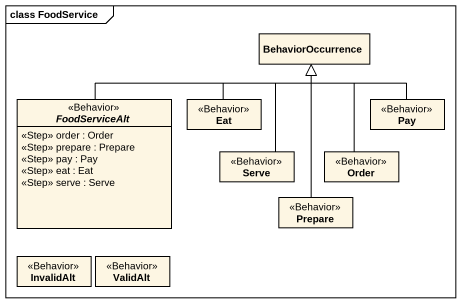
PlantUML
@startuml
mainframe class FoodService
hide circle
hide empty members
class BehaviorOccurrence
abstract class FoodServiceAlt <<Behavior>> {
  <<Step>> order : Order
  <<Step>> prepare : Prepare
  <<Step>> pay : Pay
  <<Step>> eat : Eat
  <<Step>> serve : Serve
}
class Eat <<Behavior>>
class Pay <<Behavior>>
class Serve <<Behavior>>
class Order <<Behavior>>
class Prepare <<Behavior>>
class InvalidAlt <<Behavior>>
class ValidAlt <<Behavior>>
FoodServiceAlt -right-|> BehaviorOccurrence
Eat -up-|> BehaviorOccurrence
Pay -up-|> BehaviorOccurrence
Serve -up-|> BehaviorOccurrence
Order -up-|> BehaviorOccurrence
Prepare -up-|> BehaviorOccurrence
@enduml
